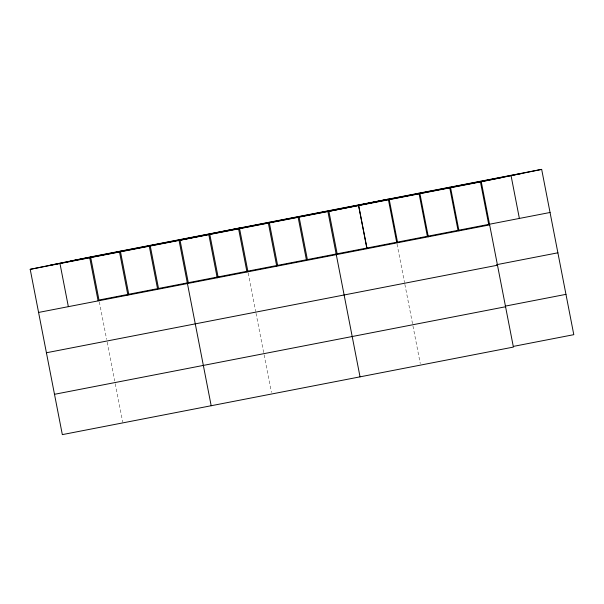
<?xml version="1.0" encoding="UTF-8"?>
<svg xmlns="http://www.w3.org/2000/svg" width="604" height="604" viewBox="0 0 604 604"><rect width="100%" height="100%" fill="white"/><g stroke="black" fill="none" stroke-linecap="round" stroke-linejoin="round"><path stroke-width="0.45" stroke-dasharray="3.02 2.27" d="M397.039 244.084L404.521 282.574M404.876 284.378L412.6 324.114M412.955 325.949L420.256 363.517M248.191 272.97L255.673 311.46M256.021 313.265L263.744 353.008M264.107 354.835L271.407 392.411M99.335 301.864L106.644 339.433M107.172 342.158L114.722 380.988M115.251 383.729L122.733 422.219"/><path stroke-width="0.91" d="M541.667 169.377L481.267 181.781L513.4 347.081L62.333 434.623L30.2 269.331L90.6 256.919L541.667 169.377L573.8 334.669L513.355 346.402M70.668 261.011L521.735 173.469M50.132 265.231L501.199 177.689M30.2 269.331L481.267 181.781M550.048 212.48L98.98 300.029L90.6 256.919M38.581 312.442L489.648 224.892M496.541 264.711L557.885 252.804M46.417 352.759L497.485 265.216M505.518 306.077L565.963 294.352M54.496 394.306L505.563 306.757M510.999 175.326L519.38 218.437M480.323 181.283L488.704 224.386M450.592 187.738L458.972 230.849M449.648 187.232L458.028 230.343M419.923 193.688L428.304 236.798M418.98 193.182L427.36 236.292M389.248 199.645L397.628 242.755M396.685 242.249L388.304 199.139L327.904 211.551L360.037 376.851M358.534 204.915L366.915 248.025M358.58 205.594L366.96 248.705M328.765 210.698L337.145 253.801M298.995 216.474L307.376 259.584M298.134 217.327L306.515 260.437M269.225 222.249L277.606 265.36M268.365 223.102L276.745 266.213M247.836 271.136L239.456 228.025L179.056 240.437L211.181 405.737M238.595 228.886L246.976 271.989M209.686 233.808L218.067 276.919M208.825 234.662L217.206 277.772M179.917 239.584L188.289 282.695M150.139 245.36L158.52 288.47M149.279 246.213L157.659 289.324M120.37 251.143L128.75 294.246M119.509 251.996L127.889 295.107M89.739 257.772L98.12 300.883M59.97 263.548L68.35 306.658"/></g></svg>
